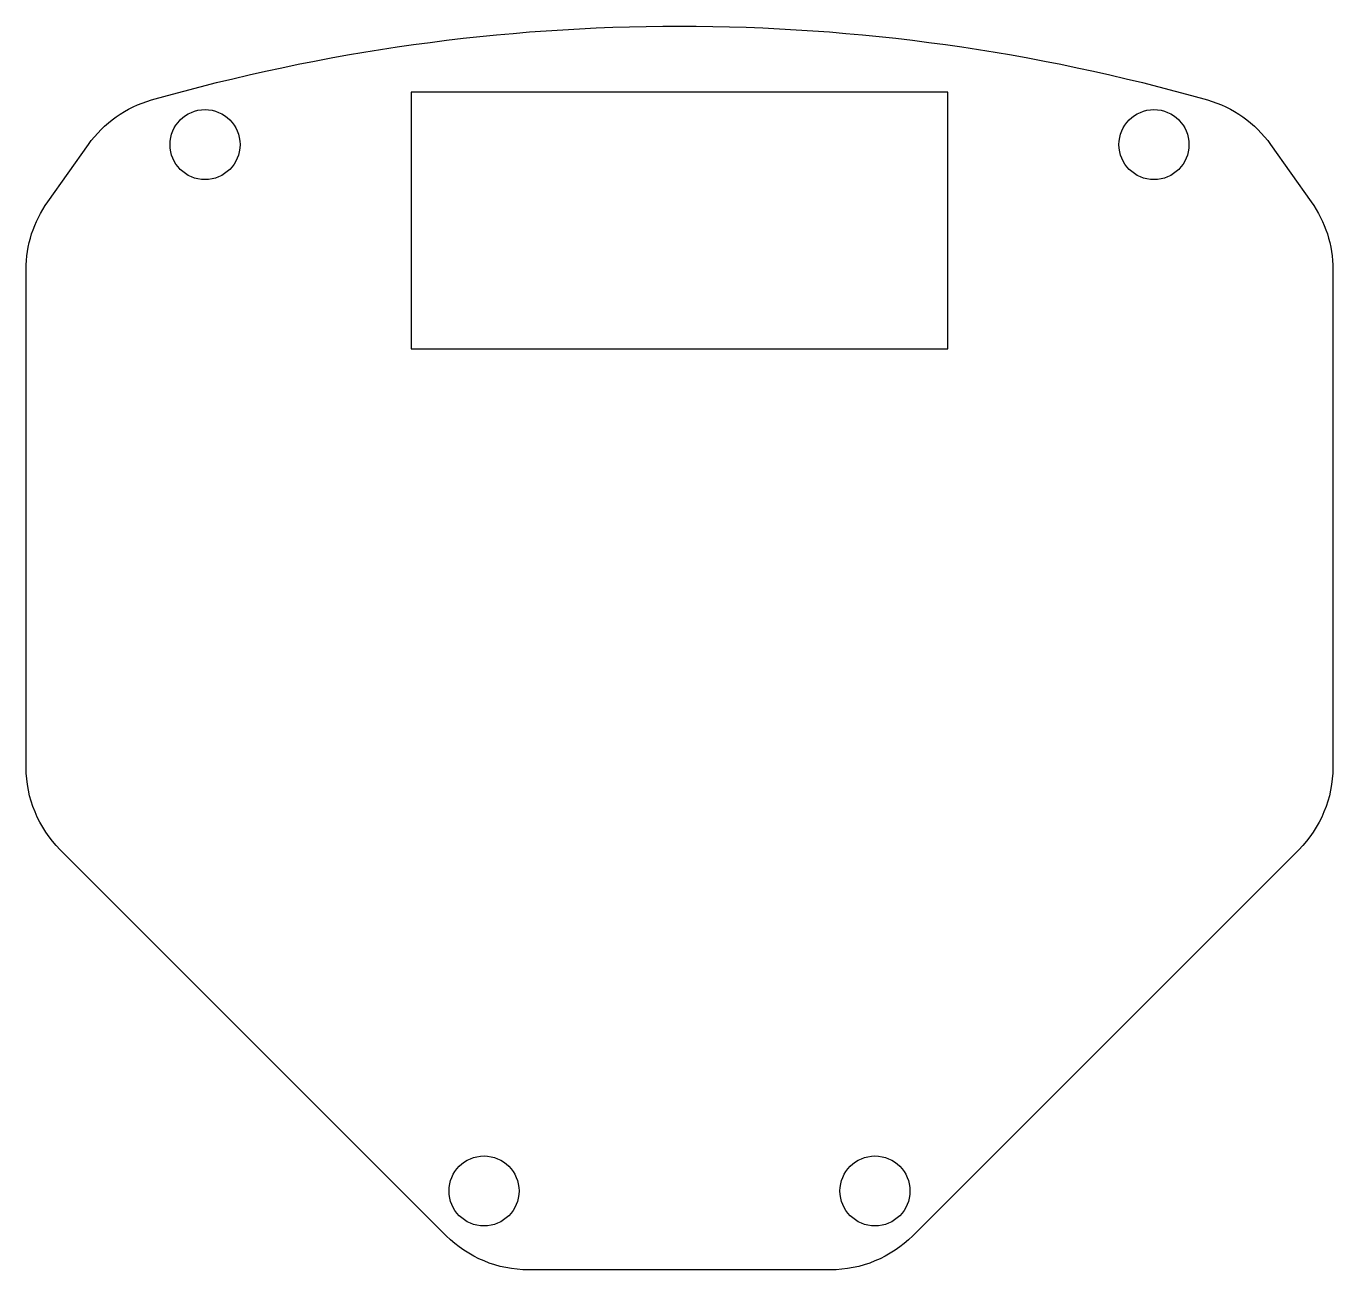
# Model space of a CAD drawing. Header units: millimetres. Extents: x -28 to 28, y 29.2 to 82.5.
import ezdxf

# ---------------------------------------------------------------- set-up
doc = ezdxf.new("R2010")
doc.units = ezdxf.units.MM
doc.layers.get('0').update_dxf_attribs({"linetype": 'CONTINUOUS'})

msp = doc.modelspace()

# ---------------------------------------------------------------- linework, layer by layer
msp.add_lwpolyline([(10, 30.668, -0.198912), (6.464, 29.204), (-6.464, 29.204, -0.198912), (-10, 30.668), (-26.536, 47.204, -0.198912), (-28, 50.74), (-28, 72.074, -0.155613), (-27.077, 74.969), (-25.334, 77.423, -0.170485), (-22.629, 79.336, -0.139825), (22.629, 79.336, -0.170485), (25.334, 77.423), (27.077, 74.969, -0.155613), (28, 72.074), (28, 50.74, -0.198912), (26.536, 47.204)], format="xyb", close=True)
msp.add_lwpolyline([(-11.5, 79.674), (-11.5, 68.674), (11.5, 68.674), (11.5, 79.674)], close=True)
for centre in [(-20.334, 77.423), (20.334, 77.423), (-8.378, 32.585), (8.378, 32.585)]:
    msp.add_circle(centre, 1.5)

doc.saveas('drawing.dxf')
